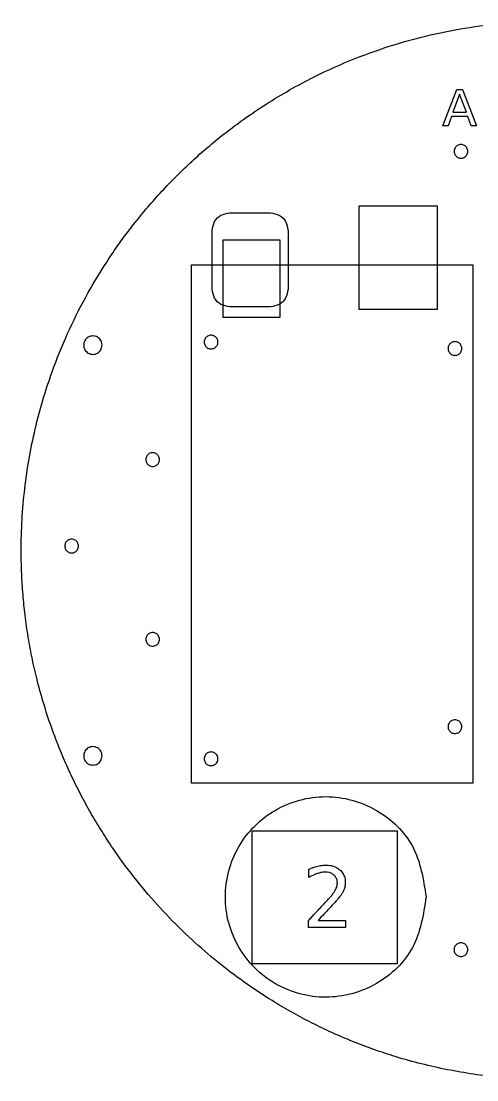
# Model space of a CAD drawing. Extents: x 0 to 245, y 0 to 210.
# Drawn here: x 0.1 to 90.3, y 0.1 to 209.9 of the extents above; entities that cross this region are included whole.
import ezdxf

# ---------------------------------------------------------------- set-up
doc = ezdxf.new("R2010")
doc.units = 0
doc.layers.add('Capa_1', color=7, linetype='CONTINUOUS')

msp = doc.modelspace()

# ---------------------------------------------------------------- linework, layer by layer
at = {"layer": 'Capa_1', "color": 5}
for p, q in [((83.57736, 189.157263), (86.351591, 196.350645)), ((86.906436, 195.391849), (85.57286, 191.812021)), ((86.351591, 196.350645), (87.46615, 196.350645)), ((86.351591, 196.350645), (86.351591, 196.350645)), ((88.244881, 191.812021), (86.906436, 195.391849)), ((86.906436, 195.391849), (86.906436, 195.391849)), ((87.46615, 196.350645), (90.235513, 189.157263)), ((85.275968, 191.002585), (84.614047, 189.157263)), ((88.551506, 191.002585), (85.275968, 191.002585)), ((85.57286, 191.812021), (88.244881, 191.812021)), ((89.213427, 189.157263), (88.551506, 191.002585)), ((84.614047, 189.157263), (83.57736, 189.157263)), ((90.235513, 189.157263), (89.213427, 189.157263)), ((45.849861, 49.474122), (74.56363, 49.474122)), ((45.849861, 23.087296), (45.849861, 49.474122)), ((74.56363, 49.474122), (74.56363, 23.087296)), ((80.275243, 36.370669), (80.275243, 36.370669)), ((74.56363, 23.087296), (45.849861, 23.087296))]:
    msp.add_line(p, q, dxfattribs=at)
at = {"layer": 'Capa_1', "color": 7}
for p, q in [((87.168694, 185.426883), (87.168694, 185.426883)), ((41.431585, 171.878952), (49.452969, 171.878952)), ((41.431585, 171.878952), (41.431585, 171.878952)), ((37.94485, 156.76977), (37.94485, 168.392218)), ((52.939704, 168.392218), (52.939704, 156.76977)), ((49.452969, 153.283039), (41.431585, 153.283039)), ((16.152213, 145.68203), (16.152213, 145.68203)), ((37.717422, 144.925138), (37.717422, 144.925138)), ((85.977422, 143.655138), (85.977422, 143.655138)), ((24.792059, 123.015395), (24.792059, 123.015395)), ((8.751191, 105.880474), (8.751191, 105.880474)), ((24.794195, 87.401639), (24.794195, 87.401639)), ((85.977422, 68.725138), (85.977422, 68.725138)), ((16.152213, 64.31797), (16.152213, 64.31797)), ((37.717422, 62.375138), (37.717422, 62.375138)), ((57.072785, 40.219588), (57.072785, 41.876284)), ((56.995254, 30.336268), (56.995254, 31.716847)), ((58.879275, 31.716847), (64.345255, 31.716847)), ((58.879275, 31.716847), (58.879275, 31.716847)), ((64.345255, 31.716847), (64.345255, 30.336268)), ((64.345255, 30.336268), (56.995254, 30.336268)), ((87.158222, 24.563019), (87.158222, 24.563019))]:
    msp.add_line(p, q, dxfattribs=at)
at = {"layer": 'Capa_1', "color": 1}
for p, q in [((67.030952, 152.774232), (67.030952, 173.299484)), ((67.030952, 173.299484), (82.42489, 173.299484)), ((82.42489, 173.299484), (82.42489, 152.774232)), ((40.091551, 151.170693), (40.091551, 166.564631)), ((40.091551, 166.564631), (51.316299, 166.564631)), ((51.316299, 166.564631), (51.316299, 151.170693)), ((33.818513, 58.89514), (33.818513, 161.612918)), ((33.818513, 161.612918), (89.536292, 161.612918)), ((89.536292, 161.612918), (89.536292, 58.89514)), ((51.316299, 151.170693), (40.091551, 151.170693)), ((82.42489, 152.774232), (67.030952, 152.774232)), ((89.536292, 58.89514), (33.818513, 58.89514))]:
    msp.add_line(p, q, dxfattribs=at)
at = {"layer": 'Capa_1', "color": 7}
for points, knots in [([(209.858889, 105.000001), (209.857056, 104.523877), (209.853396, 103.573072), (209.823835, 102.149227), (209.70861, 98.67894), (209.292678, 93.200525), (208.194224, 85.796475), (206.809974, 79.563519), (205.371168, 74.45587), (204.050965, 70.411872), (202.711979, 66.814652), (201.405489, 63.647062), (200.173956, 60.890722), (198.901469, 58.250326), (197.596463, 55.723458), (196.26675, 53.307324), (194.118308, 49.635647), (190.980446, 44.816215), (186.621003, 39.034183), (182.599843, 34.399575), (179.105828, 30.778429), (176.269183, 28.04987), (173.010471, 25.141351), (169.291488, 22.101781), (165.074672, 18.991518), (161.21396, 16.430804), (157.771507, 14.34665), (154.792973, 12.673425), (151.565854, 10.99685), (148.079322, 9.341462), (144.323799, 7.735076), (140.439653, 6.25122), (136.426892, 4.90085), (132.28613, 3.695494), (127.011142, 2.394897), (120.538985, 1.189017), (112.826038, 0.332264), (105.819872, 0.074978), (99.615911, 0.231491), (94.281417, 0.63714), (89.012833, 1.306993), (83.817155, 2.236468), (78.701773, 3.420901), (73.898962, 4.790486), (69.402776, 6.303281), (65.203966, 7.92161), (61.145821, 9.690125), (57.229091, 11.596879), (53.453786, 13.630627), (49.091451, 16.216076), (44.216128, 19.45984), (38.932255, 23.478564), (33.782707, 27.932864), (28.809249, 32.837717), (24.059792, 38.203957), (20.331976, 43.041812), (17.468036, 47.196522), (15.330589, 50.5638), (13.291341, 54.064015), (11.359869, 57.697941), (9.546387, 61.465749), (7.773025, 65.563242), (6.079723, 70.004734), (4.512006, 74.801564), (3.234225, 79.468364), (2.215565, 83.985904), (1.425552, 88.339553), (0.83612, 92.612757), (0.430943, 96.796598), (0.193904, 100.884418), (0.062251, 107.712129), (0.605651, 117.186867), (2.68117, 129.062894), (5.710563, 139.306375), (9.214048, 147.988501), (12.823969, 155.248994), (16.36696, 161.177809), (19.587374, 165.898596), (22.304643, 169.534267), (25.983845, 174.038872), (30.804656, 179.254345), (36.967869, 184.942265), (42.779532, 189.507136), (48.053309, 193.117891), (52.659958, 195.935961), (58.281973, 198.988429), (65.018402, 202.089573), (72.954093, 204.992707), (80.947798, 207.198264), (88.947216, 208.739877), (96.913165, 209.654721), (106.250246, 210.009352), (116.80379, 209.423144), (128.319539, 207.475831), (137.536595, 204.84061), (144.600625, 202.177558), (149.711808, 199.930628), (154.277727, 197.625352), (158.327686, 195.337616), (161.894017, 193.130203), (165.340033, 190.802133), (168.664298, 188.360366), (171.865671, 185.811544), (175.34156, 182.81669), (179.039059, 179.323181), (182.890873, 175.277423), (186.517568, 171.04011), (189.91174, 166.621644), (193.066234, 162.032162), (195.951114, 157.317277), (198.565956, 152.491217), (200.911084, 147.567013), (203.088278, 142.301597), (205.051117, 136.684732), (206.747816, 130.710878), (208.076784, 124.679671), (209.043494, 118.607742), (209.654085, 112.509553), (209.830914, 108.256101), (209.855449, 105.893744), (209.858346, 105.447019), (209.858704, 105.149055), (209.858883, 105.000001)], [0, 0, 0, 0, 1.428363, 2.852398, 4.272236, 11.844968, 19.318517, 26.70964, 30.981931, 35.233948, 39.468122, 42.493655, 45.511941, 48.523703, 51.285496, 54.04286, 56.796273, 64.046647, 71.280259, 78.504033, 82.438642, 86.373272, 90.308943, 95.53957, 100.776366, 106.021984, 109.431642, 112.847053, 116.269108, 120.339713, 124.422717, 128.519967, 132.810305, 137.120771, 141.454029, 149.105129, 156.852248, 164.714824, 170.117462, 175.462814, 180.757485, 186.04374, 191.290509, 196.503015, 201.020141, 205.517745, 209.998458, 214.2963, 218.582707, 222.859496, 229.505346, 236.137728, 242.761951, 249.918225, 257.07694, 264.244353, 268.225383, 272.212341, 276.206523, 280.375279, 284.555062, 288.747701, 293.766136, 298.809352, 303.881401, 308.275935, 312.698245, 317.151664, 321.21295, 325.305504, 329.432338, 341.696773, 353.704902, 365.524215, 373.669653, 381.765589, 389.825045, 394.368089, 398.904907, 403.437213, 411.812157, 420.18715, 428.572131, 433.957314, 439.353954, 444.765353, 453.141379, 461.576401, 470.08833, 477.99022, 485.99342, 494.119275, 505.997016, 517.632377, 529.087166, 534.692521, 540.271476, 545.828658, 550.029689, 554.222255, 558.407888, 562.50254, 566.593189, 570.681048, 576.263719, 581.846286, 587.431667, 592.988154, 598.55348, 604.130981, 609.562636, 615.012895, 620.485848, 626.648312, 632.852106, 639.105262, 645.164798, 651.286944, 657.481395, 657.927698, 658.374428, 658.82159, 658.82159, 658.82159, 658.82159]), ([(87.168694, 185.426883), (87.408244, 185.389534), (87.880238, 185.315944), (88.399865, 184.774948), (88.592403, 184.069241), (88.399865, 183.356126), (87.880238, 182.836917), (87.168694, 182.644237), (86.45715, 182.836918), (85.937523, 183.356126), (85.744985, 184.069241), (85.937523, 184.774948), (86.45715, 185.315944), (86.929144, 185.389534), (87.168694, 185.426883)], [0, 0, 0, 0, 0.710507, 1.399941, 2.110449, 2.820956, 3.51039, 4.220898, 4.931405, 5.620839, 6.331346, 7.041854, 7.731287, 8.441795, 8.441795, 8.441795, 8.441795]), ([(37.94485, 168.392218), (38.04, 169.004148), (38.227268, 170.208507), (39.615296, 171.596534), (40.819654, 171.783802), (41.431585, 171.878952)], [0, 0, 0, 0, 1.825291, 3.59241, 5.417701, 5.417701, 5.417701, 5.417701]), ([(49.452969, 171.878952), (50.0649, 171.783802), (51.269258, 171.596534), (52.657286, 170.208507), (52.844554, 169.004148), (52.939704, 168.392218)], [0, 0, 0, 0, 1.825291, 3.59241, 5.417701, 5.417701, 5.417701, 5.417701]), ([(41.431585, 153.283039), (40.819654, 153.378189), (39.615296, 153.565456), (38.227268, 154.953482), (38.04, 156.15784), (37.94485, 156.76977)], [0, 0, 0, 0, 1.82529, 3.592409, 5.417699, 5.417699, 5.417699, 5.417699]), ([(52.939704, 156.76977), (52.844554, 156.15784), (52.657286, 154.953482), (51.269258, 153.565456), (50.0649, 153.378189), (49.452969, 153.283039)], [0, 0, 0, 0, 1.82529, 3.592409, 5.417699, 5.417699, 5.417699, 5.417699]), ([(16.152213, 145.68203), (16.102091, 145.360556), (16.003333, 144.727144), (15.27733, 144.029831), (14.330258, 143.771371), (13.373357, 144.030039), (12.676256, 144.72633), (12.462201, 145.523995), (12.547087, 146.159242), (12.731162, 146.604315), (13.024228, 146.9864), (13.406372, 147.279441), (13.851183, 147.46368), (14.328595, 147.52671), (14.806055, 147.463681), (15.250724, 147.279437), (15.633393, 146.986415), (15.924502, 146.604258), (16.115844, 146.159452), (16.140057, 145.841611), (16.152213, 145.68203)], [0, 0, 0, 0, 0.953491, 1.878702, 2.832193, 3.785684, 4.710894, 5.664385, 6.141761, 6.615186, 7.092562, 7.569937, 8.043363, 8.520738, 8.998114, 9.471539, 9.948915, 10.42629, 10.899716, 11.377091, 11.377091, 11.377091, 11.377091]), ([(37.717422, 144.925138), (37.477872, 144.962487), (37.005878, 145.036077), (36.48625, 145.577073), (36.293713, 146.282779), (36.48625, 146.995895), (37.005878, 147.515103), (37.717422, 147.707783), (38.428966, 147.515103), (38.948593, 146.995895), (39.14113, 146.282779), (38.948593, 145.577073), (38.428966, 145.036077), (37.956971, 144.962487), (37.717422, 144.925138)], [0, 0, 0, 0, 0.710507, 1.399941, 2.110449, 2.820956, 3.51039, 4.220897, 4.931405, 5.620839, 6.331346, 7.041853, 7.731287, 8.441795, 8.441795, 8.441795, 8.441795]), ([(85.977422, 143.655138), (85.737872, 143.692487), (85.265878, 143.766077), (84.74625, 144.307073), (84.553713, 145.012779), (84.74625, 145.725895), (85.265878, 146.245103), (85.977422, 146.437783), (86.688966, 146.245103), (87.208593, 145.725895), (87.40113, 145.012779), (87.208593, 144.307073), (86.688966, 143.766077), (86.216971, 143.692487), (85.977422, 143.655138)], [0, 0, 0, 0, 0.710507, 1.399941, 2.110449, 2.820956, 3.51039, 4.220897, 4.931405, 5.620839, 6.331346, 7.041853, 7.731287, 8.441795, 8.441795, 8.441795, 8.441795]), ([(24.792059, 123.015395), (24.829408, 123.254945), (24.902997, 123.726939), (25.443994, 124.246566), (26.1497, 124.439104), (26.862816, 124.246566), (27.382024, 123.726939), (27.574704, 123.015395), (27.382024, 122.303851), (26.862816, 121.784224), (26.1497, 121.591686), (25.443994, 121.784224), (24.902997, 122.303851), (24.829408, 122.775845), (24.792059, 123.015395)], [0, 0, 0, 0, 0.710507, 1.399941, 2.110449, 2.820956, 3.51039, 4.220897, 4.931405, 5.620839, 6.331346, 7.041853, 7.731287, 8.441795, 8.441795, 8.441795, 8.441795]), ([(8.751191, 105.880474), (8.78854, 106.120023), (8.86213, 106.592018), (9.403126, 107.111645), (10.108833, 107.304183), (10.821948, 107.111645), (11.341157, 106.592018), (11.533836, 105.880474), (11.341156, 105.16893), (10.821948, 104.649303), (10.108833, 104.456765), (9.403126, 104.649303), (8.86213, 105.16893), (8.78854, 105.640924), (8.751191, 105.880474)], [0, 0, 0, 0, 0.710507, 1.399941, 2.110449, 2.820956, 3.51039, 4.220898, 4.931405, 5.620839, 6.331346, 7.041854, 7.731288, 8.441795, 8.441795, 8.441795, 8.441795]), ([(24.794195, 87.401639), (24.831544, 87.641188), (24.905134, 88.113183), (25.44613, 88.63281), (26.151837, 88.825347), (26.864952, 88.63281), (27.384161, 88.113183), (27.576841, 87.401639), (27.38416, 86.690095), (26.864952, 86.170467), (26.151837, 85.97793), (25.44613, 86.170467), (24.905134, 86.690095), (24.831544, 87.162089), (24.794195, 87.401639)], [0, 0, 0, 0, 0.710507, 1.399941, 2.110449, 2.820956, 3.51039, 4.220898, 4.931405, 5.620839, 6.331346, 7.041854, 7.731287, 8.441795, 8.441795, 8.441795, 8.441795]), ([(85.977422, 68.725138), (85.737872, 68.762487), (85.265878, 68.836077), (84.74625, 69.377073), (84.553713, 70.082779), (84.74625, 70.795895), (85.265878, 71.315103), (85.977422, 71.507783), (86.688966, 71.315103), (87.208593, 70.795895), (87.40113, 70.082779), (87.208593, 69.377073), (86.688966, 68.836077), (86.216971, 68.762487), (85.977422, 68.725138)], [0, 0, 0, 0, 0.710507, 1.399941, 2.110449, 2.820956, 3.51039, 4.220897, 4.931405, 5.620839, 6.331346, 7.041853, 7.731287, 8.441795, 8.441795, 8.441795, 8.441795]), ([(16.152213, 64.31797), (16.102091, 63.996496), (16.003333, 63.363084), (15.27733, 62.665771), (14.330258, 62.407311), (13.373357, 62.665979), (12.676256, 63.36227), (12.462201, 64.159935), (12.547087, 64.795183), (12.731162, 65.240255), (13.024228, 65.62234), (13.406372, 65.915381), (13.851183, 66.09962), (14.328595, 66.162651), (14.806055, 66.099621), (15.250724, 65.915377), (15.633393, 65.622355), (15.924502, 65.240198), (16.115844, 64.795393), (16.140057, 64.477551), (16.152213, 64.31797)], [0, 0, 0, 0, 0.953491, 1.878702, 2.832193, 3.785684, 4.710894, 5.664385, 6.141761, 6.615186, 7.092562, 7.569937, 8.043363, 8.520738, 8.998114, 9.471539, 9.948915, 10.42629, 10.899716, 11.377091, 11.377091, 11.377091, 11.377091]), ([(37.717422, 62.375138), (37.477872, 62.412487), (37.005878, 62.486077), (36.48625, 63.027073), (36.293713, 63.732779), (36.48625, 64.445895), (37.005878, 64.965103), (37.717422, 65.157783), (38.428966, 64.965103), (38.948593, 64.445895), (39.14113, 63.732779), (38.948593, 63.027073), (38.428966, 62.486077), (37.956971, 62.412487), (37.717422, 62.375138)], [0, 0, 0, 0, 0.710507, 1.399941, 2.110449, 2.820956, 3.51039, 4.220897, 4.931405, 5.620839, 6.331346, 7.041853, 7.731287, 8.441795, 8.441795, 8.441795, 8.441795]), ([(57.072785, 41.876284), (57.277585, 41.959604), (57.674579, 42.121117), (58.264831, 42.321329), (58.826413, 42.479991), (59.359162, 42.594065), (59.861986, 42.664139), (60.561788, 42.696431), (61.431639, 42.621763), (62.421351, 42.31059), (63.233314, 41.778969), (63.848347, 41.067132), (64.215265, 40.187133), (64.302278, 39.3856), (64.263288, 38.732679), (64.175369, 38.253501), (64.066346, 37.950781), (64.011869, 37.799516)], [0, 0, 0, 0, 0.66318, 1.285541, 1.868748, 2.412948, 2.918866, 3.389765, 4.512832, 5.519295, 6.470486, 7.387602, 8.299419, 9.286544, 9.777441, 10.259728, 10.741412, 10.741412, 10.741412, 10.741412]), ([(62.058071, 40.690612), (61.906229, 40.813185), (61.598655, 41.061472), (61.009746, 41.26017), (60.425886, 41.314406), (59.865446, 41.27811), (59.34343, 41.187005), (58.803245, 41.036552), (58.244159, 40.822821), (57.660986, 40.551681), (57.273766, 40.33306), (57.072785, 40.219588)], [0, 0, 0, 0, 0.581527, 1.177957, 1.830159, 2.331554, 2.858642, 3.417262, 4.011034, 4.652444, 5.344627, 5.344627, 5.344627, 5.344627]), ([(62.406962, 37.90509), (62.467166, 38.039782), (62.584005, 38.301185), (62.685561, 38.71016), (62.725757, 39.184862), (62.665554, 39.71156), (62.448383, 40.266411), (62.188618, 40.548729), (62.058071, 40.690612)], [0, 0, 0, 0, 0.441932, 0.85768, 1.257027, 1.865909, 2.434172, 3.008287, 3.008287, 3.008287, 3.008287]), ([(61.360287, 36.410815), (61.512634, 36.595486), (61.793959, 36.936501), (62.151188, 37.432094), (62.327325, 37.757819), (62.406962, 37.90509)], [0, 0, 0, 0, 0.718314, 1.326443, 1.828302, 1.828302, 1.828302, 1.828302]), ([(64.011869, 37.799516), (63.940253, 37.640775), (63.784038, 37.29451), (63.452058, 36.770726), (63.185807, 36.415129), (63.042723, 36.22403)], [0, 0, 0, 0, 0.521934, 1.138502, 1.854775, 1.854775, 1.854775, 1.854775]), ([(56.995254, 31.716847), (57.217011, 31.956165), (57.706843, 32.484787), (58.516191, 33.347931), (59.406029, 34.289714), (60.241035, 35.17783), (60.891335, 35.875301), (61.230502, 36.262608), (61.360287, 36.410815)], [0, 0, 0, 0, 0.978796, 2.162029, 3.549716, 4.865772, 5.819191, 6.410168, 6.410168, 6.410168, 6.410168]), ([(63.042723, 36.22403), (62.968625, 36.138366), (62.760863, 35.898175), (62.347353, 35.445639), (62.009617, 35.077381), (61.809971, 34.859693)], [0, 0, 0, 0, 0.339784, 0.952709, 1.838855, 1.838855, 1.838855, 1.838855]), ([(61.809971, 34.859693), (61.54761, 34.57717), (60.960339, 33.944768), (59.983165, 32.897408), (59.268165, 32.132747), (58.879275, 31.716847)], [0, 0, 0, 0, 1.156664, 2.589085, 4.297265, 4.297265, 4.297265, 4.297265]), ([(87.158222, 24.563019), (86.918561, 24.599642), (86.446346, 24.671802), (85.925082, 25.211223), (85.730408, 25.916343), (85.920785, 26.630038), (86.438837, 27.150818), (87.149794, 27.345652), (87.861918, 27.155128), (88.383116, 26.637496), (88.577812, 25.924967), (88.387413, 25.218681), (87.869427, 24.676113), (87.397658, 24.601094), (87.158222, 24.563019)], [0, 0, 0, 0, 0.710507, 1.399941, 2.110449, 2.820956, 3.51039, 4.220897, 4.931405, 5.620839, 6.331346, 7.041853, 7.731287, 8.441794, 8.441794, 8.441794, 8.441794])]:
    msp.add_open_spline(points, degree=3, knots=knots, dxfattribs=at)
at = {"layer": 'Capa_1', "color": 5}
msp.add_open_spline([(80.275243, 36.370668), (79.728591, 32.868794), (78.651502, 25.96891), (70.751538, 18.368733), (62.139167, 16.038286), (55.208539, 16.962861), (50.361957, 18.968156), (46.199118, 22.161013), (43.006399, 26.323302), (41.001104, 31.171936), (40.076347, 38.092291), (42.408259, 46.782034), (50.002458, 54.367415), (60.42691, 57.185326), (70.744292, 54.369681), (78.653354, 46.773173), (79.729215, 39.872794), (80.275243, 36.370669)], degree=3, knots=[0, 0, 0, 0, 10.387307, 20.466529, 30.853835, 36.054348, 41.211825, 46.412338, 51.612851, 56.770329, 61.970842, 72.358148, 82.43737, 92.824675, 103.211979, 113.291201, 123.678507, 123.678507, 123.678507, 123.678507], dxfattribs=at)

doc.saveas('drawing.dxf')
